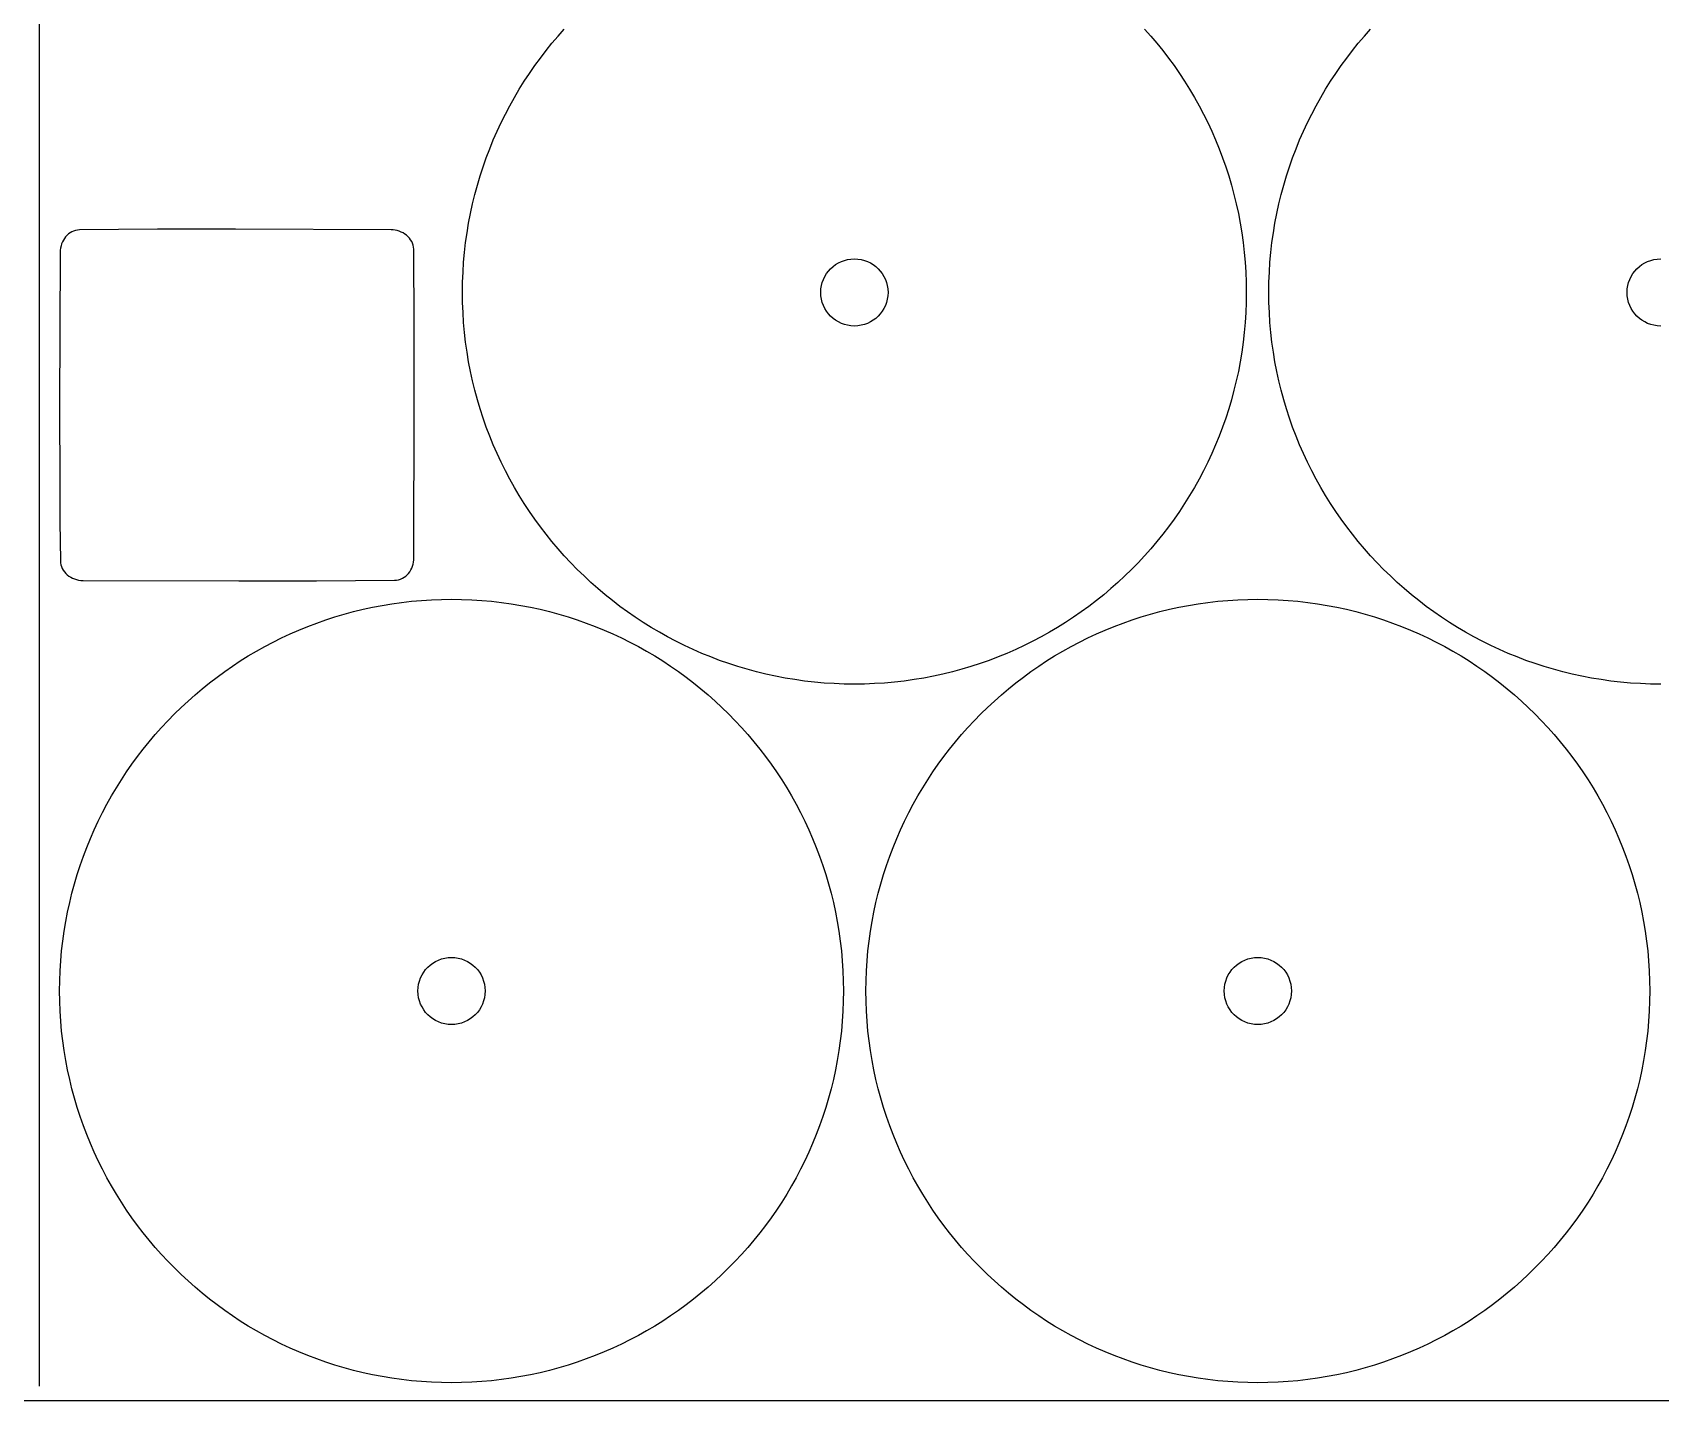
# Model space of a CAD drawing. Extents: x 443 to 1024, y 36 to 674.
# Drawn here: x 732.9 to 878.2, y 35.6 to 157.8 of the extents above; entities that cross this region are included whole.
import ezdxf

# ---------------------------------------------------------------- set-up
doc = ezdxf.new("R2010")
doc.units = 0
doc.layers.get('0').update_dxf_attribs({"linetype": 'CONTINUOUS'})

msp = doc.modelspace()

# ---------------------------------------------------------------- linework, layer by layer
at = {"color": 0}
for p, q in [((733.451437, 673.716315), (733.451437, 36.86042)), ((443.768031, 35.592408), (1023.768031, 35.592408))]:
    msp.add_line(p, q, dxfattribs=at)
at = {"color": 4}
for p, q in [((779.246776, 156.854291), (779.789311, 157.495933)), ((779.789311, 157.495933), (780.346829, 158.124241)), ((832.162472, 158.124241), (832.719989, 157.495933)), ((832.719989, 157.495933), (833.262524, 156.854291)), ((851.2578, 156.854291), (851.800335, 157.495933)), ((851.800335, 157.495933), (852.357853, 158.124241)), ((778.207754, 155.532107), (778.719499, 156.199591)), ((778.719499, 156.199591), (779.246776, 156.854291)), ((833.262524, 156.854291), (833.789802, 156.199591)), ((833.789802, 156.199591), (834.301547, 155.532107)), ((850.218777, 155.532107), (850.730523, 156.199591)), ((850.730523, 156.199591), (851.2578, 156.854291)), ((776.768461, 153.4557), (777.23196, 154.159887)), ((777.23196, 154.159887), (777.711816, 154.852114)), ((777.711816, 154.852114), (778.207754, 155.532107)), ((834.301547, 155.532107), (834.797485, 154.852114)), ((834.797485, 154.852114), (835.277341, 154.159887)), ((835.277341, 154.159887), (835.74084, 153.4557)), ((848.779484, 153.4557), (849.242983, 154.159887)), ((849.242983, 154.159887), (849.722839, 154.852114)), ((849.722839, 154.852114), (850.218777, 155.532107)), ((775.891633, 152.012549), (776.321594, 152.73983)), ((776.321594, 152.73983), (776.768461, 153.4557)), ((835.74084, 153.4557), (836.187707, 152.73983)), ((836.187707, 152.73983), (836.617668, 152.012549)), ((847.902657, 152.012549), (848.332617, 152.73983)), ((848.332617, 152.73983), (848.779484, 153.4557)), ((775.083531, 150.524859), (775.478854, 151.274134)), ((775.478854, 151.274134), (775.891633, 152.012549)), ((836.617668, 152.012549), (837.030447, 151.274134)), ((837.030447, 151.274134), (837.42577, 150.524859)), ((847.094555, 150.524859), (847.489877, 151.274134)), ((847.489877, 151.274134), (847.902657, 152.012549)), ((774.346354, 148.994829), (774.705939, 149.764999)), ((774.705939, 149.764999), (775.083531, 150.524859)), ((837.42577, 150.524859), (837.803361, 149.764999)), ((837.803361, 149.764999), (838.162947, 148.994829)), ((846.357377, 148.994829), (846.716963, 149.764999)), ((846.716963, 149.764999), (847.094555, 150.524859)), ((774.005049, 148.214624), (774.346354, 148.994829)), ((838.162947, 148.994829), (838.504252, 148.214624)), ((846.016072, 148.214624), (846.357377, 148.994829)), ((773.378381, 146.625207), (773.6823, 147.424658)), ((773.6823, 147.424658), (774.005049, 148.214624)), ((838.504252, 148.214624), (838.827001, 147.424658)), ((838.827001, 147.424658), (839.130919, 146.625207)), ((845.389405, 146.625207), (845.693323, 147.424658)), ((845.693323, 147.424658), (846.016072, 148.214624)), ((772.828135, 144.998947), (773.093568, 145.816545)), ((773.093568, 145.816545), (773.378381, 146.625207)), ((839.130919, 146.625207), (839.415733, 145.816545)), ((839.415733, 145.816545), (839.681165, 144.998947)), ((844.839159, 144.998947), (845.104592, 145.816545)), ((845.104592, 145.816545), (845.389405, 146.625207)), ((772.35651, 143.338043), (772.582358, 144.172688)), ((772.582358, 144.172688), (772.828135, 144.998947)), ((839.681165, 144.998947), (839.926943, 144.172688)), ((839.926943, 144.172688), (840.152791, 143.338043)), ((844.367534, 143.338043), (844.593381, 144.172688)), ((844.593381, 144.172688), (844.839159, 144.998947)), ((771.965704, 141.644693), (772.150867, 142.495286)), ((772.150867, 142.495286), (772.35651, 143.338043)), ((840.152791, 143.338043), (840.358433, 142.495286)), ((840.358433, 142.495286), (840.543597, 141.644693)), ((843.976728, 141.644693), (844.161891, 142.495286)), ((844.161891, 142.495286), (844.367534, 143.338043)), ((771.801295, 140.786539), (771.965704, 141.644693)), ((840.543597, 141.644693), (840.708005, 140.786539)), ((843.812319, 140.786539), (843.976728, 141.644693)), ((735.93324, 139.693295), (735.812248, 139.561168)), ((736.065536, 139.811986), (735.93324, 139.693295)), ((736.20853, 139.916058), (736.065536, 139.811986)), ((736.361619, 140.004331), (736.20853, 139.916058)), ((736.524198, 140.075621), (736.361619, 140.004331)), ((736.695663, 140.128745), (736.524198, 140.075621)), ((736.875411, 140.162522), (736.695663, 140.128745)), ((737.062836, 140.175768), (736.875411, 140.162522)), ((740.540819, 140.213516), (737.062836, 140.175768)), ((744.018945, 140.234709), (740.540819, 140.213516)), ((750.975486, 140.240343), (744.018945, 140.234709)), ((764.888736, 140.194968), (750.975486, 140.240343)), ((765.068291, 140.185848), (764.888736, 140.194968)), ((765.248569, 140.159797), (765.068291, 140.185848)), ((765.427879, 140.117598), (765.248569, 140.159797)), ((765.604533, 140.060034), (765.427879, 140.117598)), ((765.77684, 139.987889), (765.604533, 140.060034)), ((765.94311, 139.901945), (765.77684, 139.987889)), ((766.101656, 139.802985), (765.94311, 139.901945)), ((766.250786, 139.691793), (766.101656, 139.802985)), ((766.388811, 139.569152), (766.250786, 139.691793)), ((766.514042, 139.435845), (766.388811, 139.569152)), ((771.535841, 139.048644), (771.657916, 139.921097)), ((771.657916, 139.921097), (771.801295, 140.786539)), ((840.708005, 140.786539), (840.851384, 139.921097)), ((840.851384, 139.921097), (840.973459, 139.048644)), ((843.546865, 139.048644), (843.66894, 139.921097)), ((843.66894, 139.921097), (843.812319, 140.786539)), ((735.323736, 138.162368), (735.277023, 124.397618)), ((735.33255, 138.359412), (735.323736, 138.162368)), ((735.3575, 138.552479), (735.33255, 138.359412)), ((735.397984, 138.740388), (735.3575, 138.552479)), ((735.453397, 138.921956), (735.397984, 138.740388)), ((735.523134, 139.096), (735.453397, 138.921956)), ((735.606591, 139.261339), (735.523134, 139.096)), ((735.703164, 139.416789), (735.606591, 139.261339)), ((735.812248, 139.561168), (735.703164, 139.416789)), ((766.62479, 139.292655), (766.514042, 139.435845)), ((766.719364, 139.140365), (766.62479, 139.292655)), ((766.796075, 138.979758), (766.719364, 139.140365)), ((766.853234, 138.811618), (766.796075, 138.979758)), ((766.889151, 138.636727), (766.853234, 138.811618)), ((766.902136, 138.455868), (766.889151, 138.636727)), ((766.929986, 131.564489), (766.902136, 138.455868)), ((771.356704, 137.283801), (771.435345, 138.169454)), ((771.435345, 138.169454), (771.535841, 139.048644)), ((840.973459, 139.048644), (841.073955, 138.169454)), ((841.073955, 138.169454), (841.152597, 137.283801)), ((843.367727, 137.283801), (843.446369, 138.169454)), ((843.446369, 138.169454), (843.546865, 139.048644)), ((771.300191, 136.391962), (771.356704, 137.283801)), ((841.152597, 137.283801), (841.20911, 136.391962)), ((843.311214, 136.391962), (843.367727, 137.283801)), ((771.25465, 134.590819), (771.266081, 135.494209)), ((771.266081, 135.494209), (771.300191, 136.391962)), ((841.20911, 136.391962), (841.243219, 135.494209)), ((841.243219, 135.494209), (841.25465, 134.590819)), ((843.265674, 134.590819), (843.277105, 135.494209)), ((843.277105, 135.494209), (843.311214, 136.391962)), ((771.266081, 133.687429), (771.25465, 134.590819)), ((841.25465, 134.590819), (841.243219, 133.687429)), ((843.277105, 133.687429), (843.265674, 134.590819)), ((771.300191, 132.789677), (771.266081, 133.687429)), ((771.356704, 131.897837), (771.300191, 132.789677)), ((841.20911, 132.789677), (841.152597, 131.897837)), ((841.243219, 133.687429), (841.20911, 132.789677)), ((843.311214, 132.789677), (843.277105, 133.687429)), ((843.367727, 131.897837), (843.311214, 132.789677)), ((766.940211, 124.673006), (766.929986, 131.564489)), ((771.435345, 131.012185), (771.356704, 131.897837)), ((771.535841, 130.132994), (771.435345, 131.012185)), ((841.073955, 131.012185), (840.973459, 130.132994)), ((841.152597, 131.897837), (841.073955, 131.012185)), ((843.446369, 131.012185), (843.367727, 131.897837)), ((843.546865, 130.132994), (843.446369, 131.012185)), ((771.657916, 129.260541), (771.535841, 130.132994)), ((840.973459, 130.132994), (840.851384, 129.260541)), ((843.66894, 129.260541), (843.546865, 130.132994)), ((771.801295, 128.3951), (771.657916, 129.260541)), ((771.965704, 127.536945), (771.801295, 128.3951)), ((840.708005, 128.3951), (840.543597, 127.536945)), ((840.851384, 129.260541), (840.708005, 128.3951)), ((843.812319, 128.3951), (843.66894, 129.260541)), ((843.976728, 127.536945), (843.812319, 128.3951)), ((772.150867, 126.686352), (771.965704, 127.536945)), ((772.35651, 125.843596), (772.150867, 126.686352)), ((840.358433, 126.686352), (840.152791, 125.843596)), ((840.543597, 127.536945), (840.358433, 126.686352)), ((844.161891, 126.686352), (843.976728, 127.536945)), ((844.367534, 125.843596), (844.161891, 126.686352)), ((772.582358, 125.008951), (772.35651, 125.843596)), ((840.152791, 125.843596), (839.926943, 125.008951)), ((844.593381, 125.008951), (844.367534, 125.843596)), ((735.277023, 124.397618), (735.283756, 117.515328)), ((766.921436, 110.890068), (766.940211, 124.673006)), ((772.828135, 124.182692), (772.582358, 125.008951)), ((773.093568, 123.365094), (772.828135, 124.182692)), ((839.681165, 124.182692), (839.415733, 123.365094)), ((839.926943, 125.008951), (839.681165, 124.182692)), ((844.839159, 124.182692), (844.593381, 125.008951)), ((845.104592, 123.365094), (844.839159, 124.182692)), ((773.378381, 122.556432), (773.093568, 123.365094)), ((773.6823, 121.75698), (773.378381, 122.556432)), ((839.130919, 122.556432), (838.827001, 121.75698)), ((839.415733, 123.365094), (839.130919, 122.556432)), ((845.389405, 122.556432), (845.104592, 123.365094)), ((845.693323, 121.75698), (845.389405, 122.556432)), ((774.005049, 120.967015), (773.6823, 121.75698)), ((774.346354, 120.186809), (774.005049, 120.967015)), ((838.504252, 120.967015), (838.162947, 120.186809)), ((838.827001, 121.75698), (838.504252, 120.967015)), ((846.016072, 120.967015), (845.693323, 121.75698)), ((846.357377, 120.186809), (846.016072, 120.967015)), ((774.705939, 119.416639), (774.346354, 120.186809)), ((775.083531, 118.656779), (774.705939, 119.416639)), ((837.803361, 119.416639), (837.42577, 118.656779)), ((838.162947, 120.186809), (837.803361, 119.416639)), ((846.716963, 119.416639), (846.357377, 120.186809)), ((847.094555, 118.656779), (846.716963, 119.416639)), ((775.478854, 117.907505), (775.083531, 118.656779)), ((775.891633, 117.169089), (775.478854, 117.907505)), ((837.030447, 117.907505), (836.617668, 117.169089)), ((837.42577, 118.656779), (837.030447, 117.907505)), ((847.489877, 117.907505), (847.094555, 118.656779)), ((847.902657, 117.169089), (847.489877, 117.907505)), ((735.283756, 117.515328), (735.305305, 114.074327)), ((776.321594, 116.441809), (775.891633, 117.169089)), ((776.768461, 115.725938), (776.321594, 116.441809)), ((836.187707, 116.441809), (835.74084, 115.725938)), ((836.617668, 117.169089), (836.187707, 116.441809)), ((848.332617, 116.441809), (847.902657, 117.169089)), ((848.779484, 115.725938), (848.332617, 116.441809)), ((777.23196, 115.021752), (776.768461, 115.725938)), ((777.711816, 114.329525), (777.23196, 115.021752)), ((835.277341, 115.021752), (834.797485, 114.329525)), ((835.74084, 115.725938), (835.277341, 115.021752)), ((849.242983, 115.021752), (848.779484, 115.725938)), ((849.722839, 114.329525), (849.242983, 115.021752)), ((735.305305, 114.074327), (735.343036, 110.633468)), ((778.207754, 113.649532), (777.711816, 114.329525)), ((778.719499, 112.982048), (778.207754, 113.649532)), ((834.301547, 113.649532), (833.789802, 112.982048)), ((834.797485, 114.329525), (834.301547, 113.649532)), ((850.218777, 113.649532), (849.722839, 114.329525)), ((850.730523, 112.982048), (850.218777, 113.649532)), ((779.246776, 112.327348), (778.719499, 112.982048)), ((779.789311, 111.685706), (779.246776, 112.327348)), ((833.262524, 112.327348), (832.719989, 111.685706)), ((833.789802, 112.982048), (833.262524, 112.327348)), ((851.2578, 112.327348), (850.730523, 112.982048)), ((851.800335, 111.685706), (851.2578, 112.327348)), ((735.343036, 110.633468), (735.356381, 110.444927)), ((766.84717, 110.312049), (766.887663, 110.499957)), ((766.887663, 110.499957), (766.91262, 110.693025)), ((766.91262, 110.693025), (766.921436, 110.890068)), ((780.346829, 111.057398), (779.789311, 111.685706)), ((780.919054, 110.442698), (780.346829, 111.057398)), ((832.162472, 111.057398), (831.590246, 110.442698)), ((832.719989, 111.685706), (832.162472, 111.057398)), ((852.357853, 111.057398), (851.800335, 111.685706)), ((852.930078, 110.442698), (852.357853, 111.057398)), ((735.356381, 110.444927), (735.3904, 110.2635)), ((735.3904, 110.2635), (735.443888, 110.08988)), ((735.443888, 110.08988), (735.51564, 109.924756)), ((735.51564, 109.924756), (735.604453, 109.768819)), ((735.604453, 109.768819), (735.70912, 109.622761)), ((735.70912, 109.622761), (735.828436, 109.487272)), ((735.828436, 109.487272), (735.961198, 109.363043)), ((735.961198, 109.363043), (736.1062, 109.250765)), ((736.1062, 109.250765), (736.262238, 109.151129)), ((736.262238, 109.151129), (736.428106, 109.064824)), ((736.428106, 109.064824), (736.6026, 108.992543)), ((765.720899, 108.976816), (765.883469, 109.048106)), ((765.883469, 109.048106), (766.036553, 109.136378)), ((766.036553, 109.136378), (766.179548, 109.240451)), ((766.179548, 109.240451), (766.311848, 109.359142)), ((766.311848, 109.359142), (766.432848, 109.491268)), ((766.432848, 109.491268), (766.541943, 109.635648)), ((766.541943, 109.635648), (766.638528, 109.791098)), ((766.638528, 109.791098), (766.721998, 109.956437)), ((766.721998, 109.956437), (766.791747, 110.130481)), ((766.791747, 110.130481), (766.84717, 110.312049)), ((781.505713, 109.841882), (780.919054, 110.442698)), ((782.106529, 109.255223), (781.505713, 109.841882)), ((782.721229, 108.682998), (782.106529, 109.255223)), ((830.402771, 109.255223), (829.788072, 108.682998)), ((831.003588, 109.841882), (830.402771, 109.255223)), ((831.590246, 110.442698), (831.003588, 109.841882)), ((853.516736, 109.841882), (852.930078, 110.442698)), ((854.117553, 109.255223), (853.516736, 109.841882)), ((854.732253, 108.682998), (854.117553, 109.255223)), ((736.6026, 108.992543), (736.784515, 108.934976)), ((736.784515, 108.934976), (736.972645, 108.892814)), ((736.972645, 108.892814), (737.165787, 108.866748)), ((737.165787, 108.866748), (737.362736, 108.857468)), ((737.362736, 108.857468), (751.272836, 108.808193)), ((751.272836, 108.808193), (758.227801, 108.816265)), ((758.227801, 108.816265), (761.70514, 108.838495)), ((761.70514, 108.838495), (765.182336, 108.876668)), ((765.182336, 108.876668), (765.369728, 108.889915)), ((765.369728, 108.889915), (765.549451, 108.923692)), ((765.549451, 108.923692), (765.720899, 108.976816)), ((783.349537, 108.12548), (782.721229, 108.682998)), ((783.991178, 107.582945), (783.349537, 108.12548)), ((829.159764, 108.12548), (828.518122, 107.582945)), ((829.788072, 108.682998), (829.159764, 108.12548)), ((855.360561, 108.12548), (854.732253, 108.682998)), ((856.002202, 107.582945), (855.360561, 108.12548)), ((761.527899, 106.074786), (762.370656, 106.280429)), ((762.370656, 106.280429), (763.221249, 106.465592)), ((763.221249, 106.465592), (764.079403, 106.630001)), ((764.079403, 106.630001), (764.944845, 106.77338)), ((764.944845, 106.77338), (765.817298, 106.895455)), ((765.817298, 106.895455), (766.696488, 106.995951)), ((766.696488, 106.995951), (767.582141, 107.074593)), ((767.582141, 107.074593), (768.47398, 107.131106)), ((768.47398, 107.131106), (769.371733, 107.165215)), ((769.371733, 107.165215), (770.275123, 107.176646)), ((770.275123, 107.176646), (771.178513, 107.165215)), ((771.178513, 107.165215), (772.076265, 107.131106)), ((772.076265, 107.131106), (772.968105, 107.074593)), ((772.968105, 107.074593), (773.853757, 106.995951)), ((773.853757, 106.995951), (774.732948, 106.895455)), ((774.732948, 106.895455), (775.605401, 106.77338)), ((775.605401, 106.77338), (776.470842, 106.630001)), ((776.470842, 106.630001), (777.328997, 106.465592)), ((777.328997, 106.465592), (778.17959, 106.280429)), ((778.17959, 106.280429), (779.022346, 106.074786)), ((784.645879, 107.055668), (783.991178, 107.582945)), ((785.313363, 106.543923), (784.645879, 107.055668)), ((785.993356, 106.047985), (785.313363, 106.543923)), ((827.195938, 106.543923), (826.515945, 106.047985)), ((827.863422, 107.055668), (827.195938, 106.543923)), ((828.518122, 107.582945), (827.863422, 107.055668)), ((833.538923, 106.074786), (834.381679, 106.280429)), ((834.381679, 106.280429), (835.232272, 106.465592)), ((835.232272, 106.465592), (836.090427, 106.630001)), ((836.090427, 106.630001), (836.955868, 106.77338)), ((836.955868, 106.77338), (837.828321, 106.895455)), ((837.828321, 106.895455), (838.707512, 106.995951)), ((838.707512, 106.995951), (839.593164, 107.074593)), ((839.593164, 107.074593), (840.485004, 107.131106)), ((840.485004, 107.131106), (841.382756, 107.165215)), ((841.382756, 107.165215), (842.286146, 107.176646)), ((842.286146, 107.176646), (843.189536, 107.165215)), ((843.189536, 107.165215), (844.087289, 107.131106)), ((844.087289, 107.131106), (844.979129, 107.074593)), ((844.979129, 107.074593), (845.864781, 106.995951)), ((845.864781, 106.995951), (846.743971, 106.895455)), ((846.743971, 106.895455), (847.616425, 106.77338)), ((847.616425, 106.77338), (848.481866, 106.630001)), ((848.481866, 106.630001), (849.34002, 106.465592)), ((849.34002, 106.465592), (850.190613, 106.280429)), ((850.190613, 106.280429), (851.03337, 106.074786)), ((856.656902, 107.055668), (856.002202, 107.582945)), ((857.324386, 106.543923), (856.656902, 107.055668)), ((858.004379, 106.047985), (857.324386, 106.543923)), ((756.651318, 104.426248), (757.441284, 104.748997)), ((757.441284, 104.748997), (758.240735, 105.052915)), ((758.240735, 105.052915), (759.049397, 105.337728)), ((759.049397, 105.337728), (759.866995, 105.603161)), ((759.866995, 105.603161), (760.693254, 105.848939)), ((760.693254, 105.848939), (761.527899, 106.074786)), ((779.022346, 106.074786), (779.856991, 105.848939)), ((779.856991, 105.848939), (780.68325, 105.603161)), ((780.68325, 105.603161), (781.500848, 105.337728)), ((781.500848, 105.337728), (782.30951, 105.052915)), ((782.30951, 105.052915), (783.108962, 104.748997)), ((783.108962, 104.748997), (783.898927, 104.426248)), ((786.685583, 105.568129), (785.993356, 106.047985)), ((787.389769, 105.10463), (786.685583, 105.568129)), ((788.10564, 104.657763), (787.389769, 105.10463)), ((825.119531, 105.10463), (824.40366, 104.657763)), ((825.823718, 105.568129), (825.119531, 105.10463)), ((826.515945, 106.047985), (825.823718, 105.568129)), ((828.662342, 104.426248), (829.452307, 104.748997)), ((829.452307, 104.748997), (830.251759, 105.052915)), ((830.251759, 105.052915), (831.060421, 105.337728)), ((831.060421, 105.337728), (831.878019, 105.603161)), ((831.878019, 105.603161), (832.704278, 105.848939)), ((832.704278, 105.848939), (833.538923, 106.074786)), ((851.03337, 106.074786), (851.868015, 105.848939)), ((851.868015, 105.848939), (852.694274, 105.603161)), ((852.694274, 105.603161), (853.511872, 105.337728)), ((853.511872, 105.337728), (854.320534, 105.052915)), ((854.320534, 105.052915), (855.119985, 104.748997)), ((855.119985, 104.748997), (855.909951, 104.426248)), ((858.696607, 105.568129), (858.004379, 106.047985)), ((859.400793, 105.10463), (858.696607, 105.568129)), ((860.116664, 104.657763), (859.400793, 105.10463)), ((753.591808, 102.952443), (754.341083, 103.347765)), ((754.341083, 103.347765), (755.100943, 103.725357)), ((755.100943, 103.725357), (755.871113, 104.084943)), ((755.871113, 104.084943), (756.651318, 104.426248)), ((783.898927, 104.426248), (784.679133, 104.084943)), ((784.679133, 104.084943), (785.449303, 103.725357)), ((785.449303, 103.725357), (786.209163, 103.347765)), ((786.209163, 103.347765), (786.958438, 102.952443)), ((788.83292, 104.227802), (788.10564, 104.657763)), ((789.571335, 103.815023), (788.83292, 104.227802)), ((790.32061, 103.4197), (789.571335, 103.815023)), ((791.08047, 103.042108), (790.32061, 103.4197)), ((822.18869, 103.4197), (821.42883, 103.042108)), ((822.937965, 103.815023), (822.18869, 103.4197)), ((823.67638, 104.227802), (822.937965, 103.815023)), ((824.40366, 104.657763), (823.67638, 104.227802)), ((825.602832, 102.952443), (826.352106, 103.347765)), ((826.352106, 103.347765), (827.111966, 103.725357)), ((827.111966, 103.725357), (827.882136, 104.084943)), ((827.882136, 104.084943), (828.662342, 104.426248)), ((855.909951, 104.426248), (856.690156, 104.084943)), ((856.690156, 104.084943), (857.460326, 103.725357)), ((857.460326, 103.725357), (858.220186, 103.347765)), ((858.220186, 103.347765), (858.969461, 102.952443)), ((860.843944, 104.227802), (860.116664, 104.657763)), ((861.582359, 103.815023), (860.843944, 104.227802)), ((862.331634, 103.4197), (861.582359, 103.815023)), ((863.091494, 103.042108), (862.331634, 103.4197)), ((751.410242, 101.662836), (752.126113, 102.109703)), ((752.126113, 102.109703), (752.853393, 102.539663)), ((752.853393, 102.539663), (753.591808, 102.952443)), ((786.958438, 102.952443), (787.696853, 102.539663)), ((787.696853, 102.539663), (788.424133, 102.109703)), ((788.424133, 102.109703), (789.140004, 101.662836)), ((791.85064, 102.682523), (791.08047, 103.042108)), ((792.630846, 102.341218), (791.85064, 102.682523)), ((793.420811, 102.018469), (792.630846, 102.341218)), ((794.220263, 101.71455), (793.420811, 102.018469)), ((819.088489, 102.018469), (818.289038, 101.71455)), ((819.878455, 102.341218), (819.088489, 102.018469)), ((820.65866, 102.682523), (819.878455, 102.341218)), ((821.42883, 103.042108), (820.65866, 102.682523)), ((823.421265, 101.662836), (824.137136, 102.109703)), ((824.137136, 102.109703), (824.864416, 102.539663)), ((824.864416, 102.539663), (825.602832, 102.952443)), ((858.969461, 102.952443), (859.707876, 102.539663)), ((859.707876, 102.539663), (860.435157, 102.109703)), ((860.435157, 102.109703), (861.151027, 101.662836)), ((863.861664, 102.682523), (863.091494, 103.042108)), ((864.641869, 102.341218), (863.861664, 102.682523)), ((865.431835, 102.018469), (864.641869, 102.341218)), ((866.231286, 101.71455), (865.431835, 102.018469)), ((749.333835, 100.223543), (750.013828, 100.719481)), ((750.013828, 100.719481), (750.706055, 101.199337)), ((750.706055, 101.199337), (751.410242, 101.662836)), ((789.140004, 101.662836), (789.84419, 101.199337)), ((789.84419, 101.199337), (790.536417, 100.719481)), ((790.536417, 100.719481), (791.21641, 100.223543)), ((795.028925, 101.429737), (794.220263, 101.71455)), ((795.846523, 101.164304), (795.028925, 101.429737)), ((796.672782, 100.918527), (795.846523, 101.164304)), ((797.507427, 100.692679), (796.672782, 100.918527)), ((798.350183, 100.487036), (797.507427, 100.692679)), ((799.200776, 100.301873), (798.350183, 100.487036)), ((814.159117, 100.487036), (813.308524, 100.301873)), ((815.001874, 100.692679), (814.159117, 100.487036)), ((815.836519, 100.918527), (815.001874, 100.692679)), ((816.662778, 101.164304), (815.836519, 100.918527)), ((817.480376, 101.429737), (816.662778, 101.164304)), ((818.289038, 101.71455), (817.480376, 101.429737)), ((821.344859, 100.223543), (822.024852, 100.719481)), ((822.024852, 100.719481), (822.717079, 101.199337)), ((822.717079, 101.199337), (823.421265, 101.662836)), ((861.151027, 101.662836), (861.855214, 101.199337)), ((861.855214, 101.199337), (862.547441, 100.719481)), ((862.547441, 100.719481), (863.227434, 100.223543)), ((867.039948, 101.429737), (866.231286, 101.71455)), ((867.857546, 101.164304), (867.039948, 101.429737)), ((868.683805, 100.918527), (867.857546, 101.164304)), ((869.51845, 100.692679), (868.683805, 100.918527)), ((870.361207, 100.487036), (869.51845, 100.692679)), ((871.2118, 100.301873), (870.361207, 100.487036)), ((747.370009, 98.641985), (748.011651, 99.18452)), ((748.011651, 99.18452), (748.666351, 99.711798)), ((748.666351, 99.711798), (749.333835, 100.223543)), ((791.21641, 100.223543), (791.883894, 99.711798)), ((791.883894, 99.711798), (792.538595, 99.18452)), ((792.538595, 99.18452), (793.180236, 98.641985)), ((800.058931, 100.137464), (799.200776, 100.301873)), ((800.924372, 99.994085), (800.058931, 100.137464)), ((801.796825, 99.87201), (800.924372, 99.994085)), ((802.676016, 99.771515), (801.796825, 99.87201)), ((803.561668, 99.692873), (802.676016, 99.771515)), ((804.453508, 99.63636), (803.561668, 99.692873)), ((805.35126, 99.60225), (804.453508, 99.63636)), ((806.25465, 99.590819), (805.35126, 99.60225)), ((807.15804, 99.60225), (806.25465, 99.590819)), ((808.055793, 99.63636), (807.15804, 99.60225)), ((808.947632, 99.692873), (808.055793, 99.63636)), ((809.833285, 99.771515), (808.947632, 99.692873)), ((810.712475, 99.87201), (809.833285, 99.771515)), ((811.584928, 99.994085), (810.712475, 99.87201)), ((812.45037, 100.137464), (811.584928, 99.994085)), ((813.308524, 100.301873), (812.45037, 100.137464)), ((819.381033, 98.641985), (820.022675, 99.18452)), ((820.022675, 99.18452), (820.677375, 99.711798)), ((820.677375, 99.711798), (821.344859, 100.223543)), ((863.227434, 100.223543), (863.894918, 99.711798)), ((863.894918, 99.711798), (864.549618, 99.18452)), ((864.549618, 99.18452), (865.19126, 98.641985)), ((872.069954, 100.137464), (871.2118, 100.301873)), ((872.935396, 99.994085), (872.069954, 100.137464)), ((873.807849, 99.87201), (872.935396, 99.994085)), ((874.687039, 99.771515), (873.807849, 99.87201)), ((875.572692, 99.692873), (874.687039, 99.771515)), ((876.464532, 99.63636), (875.572692, 99.692873)), ((877.362284, 99.60225), (876.464532, 99.63636)), ((878.265674, 99.590819), (877.362284, 99.60225)), ((745.526185, 96.925584), (746.127002, 97.512242)), ((746.127002, 97.512242), (746.741701, 98.084467)), ((746.741701, 98.084467), (747.370009, 98.641985)), ((793.180236, 98.641985), (793.808544, 98.084467)), ((793.808544, 98.084467), (794.423244, 97.512242)), ((794.423244, 97.512242), (795.02406, 96.925584)), ((817.537209, 96.925584), (818.138025, 97.512242)), ((818.138025, 97.512242), (818.752725, 98.084467)), ((818.752725, 98.084467), (819.381033, 98.641985)), ((865.19126, 98.641985), (865.819568, 98.084467)), ((865.819568, 98.084467), (866.434267, 97.512242)), ((866.434267, 97.512242), (867.035084, 96.925584)), ((744.367301, 95.710068), (744.939527, 96.324767)), ((744.939527, 96.324767), (745.526185, 96.925584)), ((795.02406, 96.925584), (795.610719, 96.324767)), ((795.610719, 96.324767), (796.182944, 95.710068)), ((816.378325, 95.710068), (816.95055, 96.324767)), ((816.95055, 96.324767), (817.537209, 96.925584)), ((867.035084, 96.925584), (867.621742, 96.324767)), ((867.621742, 96.324767), (868.193968, 95.710068)), ((743.267249, 94.440118), (743.809784, 95.081759)), ((743.809784, 95.081759), (744.367301, 95.710068)), ((796.182944, 95.710068), (796.740462, 95.081759)), ((796.740462, 95.081759), (797.282997, 94.440118)), ((815.278272, 94.440118), (815.820807, 95.081759)), ((815.820807, 95.081759), (816.378325, 95.710068)), ((868.193968, 95.710068), (868.751485, 95.081759)), ((868.751485, 95.081759), (869.29402, 94.440118)), ((741.732288, 92.437941), (742.228226, 93.117934)), ((742.228226, 93.117934), (742.739971, 93.785418)), ((742.739971, 93.785418), (743.267249, 94.440118)), ((797.282997, 94.440118), (797.810274, 93.785418)), ((797.810274, 93.785418), (798.322019, 93.117934)), ((798.322019, 93.117934), (798.817957, 92.437941)), ((813.743312, 92.437941), (814.23925, 93.117934)), ((814.23925, 93.117934), (814.750995, 93.785418)), ((814.750995, 93.785418), (815.278272, 94.440118)), ((869.29402, 94.440118), (869.821298, 93.785418)), ((869.821298, 93.785418), (870.333043, 93.117934)), ((870.333043, 93.117934), (870.828981, 92.437941)), ((740.788933, 91.041527), (741.252432, 91.745713)), ((741.252432, 91.745713), (741.732288, 92.437941)), ((798.817957, 92.437941), (799.297813, 91.745713)), ((799.297813, 91.745713), (799.761312, 91.041527)), ((812.799957, 91.041527), (813.263456, 91.745713)), ((813.263456, 91.745713), (813.743312, 92.437941)), ((870.828981, 92.437941), (871.308837, 91.745713)), ((871.308837, 91.745713), (871.772336, 91.041527)), ((739.912105, 89.598376), (740.342066, 90.325656)), ((740.342066, 90.325656), (740.788933, 91.041527)), ((799.761312, 91.041527), (800.208179, 90.325656)), ((800.208179, 90.325656), (800.63814, 89.598376)), ((811.923129, 89.598376), (812.35309, 90.325656)), ((812.35309, 90.325656), (812.799957, 91.041527)), ((871.772336, 91.041527), (872.219203, 90.325656)), ((872.219203, 90.325656), (872.649164, 89.598376)), ((739.104003, 88.110686), (739.499326, 88.859961)), ((739.499326, 88.859961), (739.912105, 89.598376)), ((800.63814, 89.598376), (801.050919, 88.859961)), ((801.050919, 88.859961), (801.446242, 88.110686)), ((811.115027, 88.110686), (811.51035, 88.859961)), ((811.51035, 88.859961), (811.923129, 89.598376)), ((872.649164, 89.598376), (873.061943, 88.859961)), ((873.061943, 88.859961), (873.457266, 88.110686)), ((738.366826, 86.580656), (738.726412, 87.350826)), ((738.726412, 87.350826), (739.104003, 88.110686)), ((801.446242, 88.110686), (801.823834, 87.350826)), ((801.823834, 87.350826), (802.183419, 86.580656)), ((810.37785, 86.580656), (810.737435, 87.350826)), ((810.737435, 87.350826), (811.115027, 88.110686)), ((873.457266, 88.110686), (873.834857, 87.350826)), ((873.834857, 87.350826), (874.194443, 86.580656)), ((737.702772, 85.010485), (738.025521, 85.800451)), ((738.025521, 85.800451), (738.366826, 86.580656)), ((802.183419, 86.580656), (802.524724, 85.800451)), ((802.524724, 85.800451), (802.847473, 85.010485)), ((809.713796, 85.010485), (810.036545, 85.800451)), ((810.036545, 85.800451), (810.37785, 86.580656)), ((874.194443, 86.580656), (874.535748, 85.800451)), ((874.535748, 85.800451), (874.858497, 85.010485)), ((737.398854, 84.211034), (737.702772, 85.010485)), ((802.847473, 85.010485), (803.151392, 84.211034)), ((809.409877, 84.211034), (809.713796, 85.010485)), ((874.858497, 85.010485), (875.162415, 84.211034)), ((736.848608, 82.584774), (737.114041, 83.402372)), ((737.114041, 83.402372), (737.398854, 84.211034)), ((803.151392, 84.211034), (803.436205, 83.402372)), ((803.436205, 83.402372), (803.701638, 82.584774)), ((808.859631, 82.584774), (809.125064, 83.402372)), ((809.125064, 83.402372), (809.409877, 84.211034)), ((875.162415, 84.211034), (875.447229, 83.402372)), ((875.447229, 83.402372), (875.712661, 82.584774)), ((736.376982, 80.92387), (736.60283, 81.758515)), ((736.60283, 81.758515), (736.848608, 82.584774)), ((803.701638, 82.584774), (803.947415, 81.758515)), ((803.947415, 81.758515), (804.173263, 80.92387)), ((808.388006, 80.92387), (808.613854, 81.758515)), ((808.613854, 81.758515), (808.859631, 82.584774)), ((875.712661, 82.584774), (875.958439, 81.758515)), ((875.958439, 81.758515), (876.184287, 80.92387)), ((735.986176, 79.23052), (736.17134, 80.081113)), ((736.17134, 80.081113), (736.376982, 80.92387)), ((804.173263, 80.92387), (804.378906, 80.081113)), ((804.378906, 80.081113), (804.564069, 79.23052)), ((807.9972, 79.23052), (808.182363, 80.081113)), ((808.182363, 80.081113), (808.388006, 80.92387)), ((876.184287, 80.92387), (876.38993, 80.081113)), ((876.38993, 80.081113), (876.575093, 79.23052)), ((735.821768, 78.372366), (735.986176, 79.23052)), ((804.564069, 79.23052), (804.728478, 78.372366)), ((807.832791, 78.372366), (807.9972, 79.23052)), ((876.575093, 79.23052), (876.739501, 78.372366)), ((735.556314, 76.634471), (735.678389, 77.506924)), ((735.678389, 77.506924), (735.821768, 78.372366)), ((804.728478, 78.372366), (804.871857, 77.506924)), ((804.871857, 77.506924), (804.993932, 76.634471)), ((807.567337, 76.634471), (807.689412, 77.506924)), ((807.689412, 77.506924), (807.832791, 78.372366)), ((876.739501, 78.372366), (876.88288, 77.506924)), ((876.88288, 77.506924), (877.004955, 76.634471)), ((735.377176, 74.869628), (735.455818, 75.755281)), ((735.455818, 75.755281), (735.556314, 76.634471)), ((804.993932, 76.634471), (805.094428, 75.755281)), ((805.094428, 75.755281), (805.173069, 74.869628)), ((807.3882, 74.869628), (807.466842, 75.755281)), ((807.466842, 75.755281), (807.567337, 76.634471)), ((877.004955, 76.634471), (877.105451, 75.755281)), ((877.105451, 75.755281), (877.184093, 74.869628)), ((735.320663, 73.977788), (735.377176, 74.869628)), ((805.173069, 74.869628), (805.229582, 73.977788)), ((807.331687, 73.977788), (807.3882, 74.869628)), ((877.184093, 74.869628), (877.240606, 73.977788)), ((735.275123, 72.176646), (735.286554, 73.080036)), ((735.286554, 73.080036), (735.320663, 73.977788)), ((805.229582, 73.977788), (805.263692, 73.080036)), ((805.263692, 73.080036), (805.275123, 72.176646)), ((807.286146, 72.176646), (807.297577, 73.080036)), ((807.297577, 73.080036), (807.331687, 73.977788)), ((877.240606, 73.977788), (877.274715, 73.080036)), ((877.274715, 73.080036), (877.286146, 72.176646)), ((735.286554, 71.273256), (735.275123, 72.176646)), ((735.320663, 70.375504), (735.286554, 71.273256)), ((805.263692, 71.273256), (805.229582, 70.375504)), ((805.275123, 72.176646), (805.263692, 71.273256)), ((807.297577, 71.273256), (807.286146, 72.176646)), ((807.331687, 70.375504), (807.297577, 71.273256)), ((877.274715, 71.273256), (877.240606, 70.375504)), ((877.286146, 72.176646), (877.274715, 71.273256)), ((735.377176, 69.483664), (735.320663, 70.375504)), ((805.229582, 70.375504), (805.173069, 69.483664)), ((807.3882, 69.483664), (807.331687, 70.375504)), ((877.240606, 70.375504), (877.184093, 69.483664)), ((735.455818, 68.598011), (735.377176, 69.483664)), ((735.556314, 67.718821), (735.455818, 68.598011)), ((805.094428, 68.598011), (804.993932, 67.718821)), ((805.173069, 69.483664), (805.094428, 68.598011)), ((807.466842, 68.598011), (807.3882, 69.483664)), ((807.567337, 67.718821), (807.466842, 68.598011)), ((877.105451, 68.598011), (877.004955, 67.718821)), ((877.184093, 69.483664), (877.105451, 68.598011)), ((735.678389, 66.846368), (735.556314, 67.718821)), ((804.993932, 67.718821), (804.871857, 66.846368)), ((807.689412, 66.846368), (807.567337, 67.718821)), ((877.004955, 67.718821), (876.88288, 66.846368)), ((735.821768, 65.980927), (735.678389, 66.846368)), ((735.986176, 65.122772), (735.821768, 65.980927)), ((804.728478, 65.980927), (804.564069, 65.122772)), ((804.871857, 66.846368), (804.728478, 65.980927)), ((807.832791, 65.980927), (807.689412, 66.846368)), ((807.9972, 65.122772), (807.832791, 65.980927)), ((876.739501, 65.980927), (876.575093, 65.122772)), ((876.88288, 66.846368), (876.739501, 65.980927)), ((736.17134, 64.272179), (735.986176, 65.122772)), ((736.376982, 63.429423), (736.17134, 64.272179)), ((804.378906, 64.272179), (804.173263, 63.429423)), ((804.564069, 65.122772), (804.378906, 64.272179)), ((808.182363, 64.272179), (807.9972, 65.122772)), ((808.388006, 63.429423), (808.182363, 64.272179)), ((876.38993, 64.272179), (876.184287, 63.429423)), ((876.575093, 65.122772), (876.38993, 64.272179)), ((736.60283, 62.594778), (736.376982, 63.429423)), ((736.848608, 61.768519), (736.60283, 62.594778)), ((803.947415, 62.594778), (803.701638, 61.768519)), ((804.173263, 63.429423), (803.947415, 62.594778)), ((808.613854, 62.594778), (808.388006, 63.429423)), ((808.859631, 61.768519), (808.613854, 62.594778)), ((875.958439, 62.594778), (875.712661, 61.768519)), ((876.184287, 63.429423), (875.958439, 62.594778)), ((737.114041, 60.950921), (736.848608, 61.768519)), ((803.701638, 61.768519), (803.436205, 60.950921)), ((809.125064, 60.950921), (808.859631, 61.768519)), ((875.712661, 61.768519), (875.447229, 60.950921)), ((737.398854, 60.142259), (737.114041, 60.950921)), ((737.702772, 59.342807), (737.398854, 60.142259)), ((803.151392, 60.142259), (802.847473, 59.342807)), ((803.436205, 60.950921), (803.151392, 60.142259)), ((809.409877, 60.142259), (809.125064, 60.950921)), ((809.713796, 59.342807), (809.409877, 60.142259)), ((875.162415, 60.142259), (874.858497, 59.342807)), ((875.447229, 60.950921), (875.162415, 60.142259)), ((738.025521, 58.552841), (737.702772, 59.342807)), ((738.366826, 57.772636), (738.025521, 58.552841)), ((802.524724, 58.552841), (802.183419, 57.772636)), ((802.847473, 59.342807), (802.524724, 58.552841)), ((810.036545, 58.552841), (809.713796, 59.342807)), ((810.37785, 57.772636), (810.036545, 58.552841)), ((874.535748, 58.552841), (874.194443, 57.772636)), ((874.858497, 59.342807), (874.535748, 58.552841)), ((738.726412, 57.002466), (738.366826, 57.772636)), ((739.104003, 56.242606), (738.726412, 57.002466)), ((801.823834, 57.002466), (801.446242, 56.242606)), ((802.183419, 57.772636), (801.823834, 57.002466)), ((810.737435, 57.002466), (810.37785, 57.772636)), ((811.115027, 56.242606), (810.737435, 57.002466)), ((873.834857, 57.002466), (873.457266, 56.242606)), ((874.194443, 57.772636), (873.834857, 57.002466)), ((739.499326, 55.493331), (739.104003, 56.242606)), ((739.912105, 54.754916), (739.499326, 55.493331)), ((801.050919, 55.493331), (800.63814, 54.754916)), ((801.446242, 56.242606), (801.050919, 55.493331)), ((811.51035, 55.493331), (811.115027, 56.242606)), ((811.923129, 54.754916), (811.51035, 55.493331)), ((873.061943, 55.493331), (872.649164, 54.754916)), ((873.457266, 56.242606), (873.061943, 55.493331)), ((740.342066, 54.027636), (739.912105, 54.754916)), ((740.788933, 53.311765), (740.342066, 54.027636)), ((800.208179, 54.027636), (799.761312, 53.311765)), ((800.63814, 54.754916), (800.208179, 54.027636)), ((812.35309, 54.027636), (811.923129, 54.754916)), ((812.799957, 53.311765), (812.35309, 54.027636)), ((872.219203, 54.027636), (871.772336, 53.311765)), ((872.649164, 54.754916), (872.219203, 54.027636)), ((741.252432, 52.607579), (740.788933, 53.311765)), ((741.732288, 51.915352), (741.252432, 52.607579)), ((799.297813, 52.607579), (798.817957, 51.915352)), ((799.761312, 53.311765), (799.297813, 52.607579)), ((813.263456, 52.607579), (812.799957, 53.311765)), ((813.743312, 51.915352), (813.263456, 52.607579)), ((871.308837, 52.607579), (870.828981, 51.915352)), ((871.772336, 53.311765), (871.308837, 52.607579)), ((742.228226, 51.235359), (741.732288, 51.915352)), ((742.739971, 50.567875), (742.228226, 51.235359)), ((798.322019, 51.235359), (797.810274, 50.567875)), ((798.817957, 51.915352), (798.322019, 51.235359)), ((814.23925, 51.235359), (813.743312, 51.915352)), ((814.750995, 50.567875), (814.23925, 51.235359)), ((870.333043, 51.235359), (869.821298, 50.567875)), ((870.828981, 51.915352), (870.333043, 51.235359)), ((743.267249, 49.913174), (742.739971, 50.567875)), ((743.809784, 49.271533), (743.267249, 49.913174)), ((797.282997, 49.913174), (796.740462, 49.271533)), ((797.810274, 50.567875), (797.282997, 49.913174)), ((815.278272, 49.913174), (814.750995, 50.567875)), ((815.820807, 49.271533), (815.278272, 49.913174)), ((869.29402, 49.913174), (868.751485, 49.271533)), ((869.821298, 50.567875), (869.29402, 49.913174)), ((744.367301, 48.643225), (743.809784, 49.271533)), ((744.939527, 48.028525), (744.367301, 48.643225)), ((745.526185, 47.427709), (744.939527, 48.028525)), ((795.610719, 48.028525), (795.02406, 47.427709)), ((796.182944, 48.643225), (795.610719, 48.028525)), ((796.740462, 49.271533), (796.182944, 48.643225)), ((816.378325, 48.643225), (815.820807, 49.271533)), ((816.95055, 48.028525), (816.378325, 48.643225)), ((817.537209, 47.427709), (816.95055, 48.028525)), ((867.621742, 48.028525), (867.035084, 47.427709)), ((868.193968, 48.643225), (867.621742, 48.028525)), ((868.751485, 49.271533), (868.193968, 48.643225)), ((746.127002, 46.84105), (745.526185, 47.427709)), ((746.741701, 46.268825), (746.127002, 46.84105)), ((794.423244, 46.84105), (793.808544, 46.268825)), ((795.02406, 47.427709), (794.423244, 46.84105)), ((818.138025, 46.84105), (817.537209, 47.427709)), ((818.752725, 46.268825), (818.138025, 46.84105)), ((866.434267, 46.84105), (865.819568, 46.268825)), ((867.035084, 47.427709), (866.434267, 46.84105)), ((747.370009, 45.711307), (746.741701, 46.268825)), ((748.011651, 45.168772), (747.370009, 45.711307)), ((748.666351, 44.641495), (748.011651, 45.168772)), ((792.538595, 45.168772), (791.883894, 44.641495)), ((793.180236, 45.711307), (792.538595, 45.168772)), ((793.808544, 46.268825), (793.180236, 45.711307)), ((819.381033, 45.711307), (818.752725, 46.268825)), ((820.022675, 45.168772), (819.381033, 45.711307)), ((820.677375, 44.641495), (820.022675, 45.168772)), ((864.549618, 45.168772), (863.894918, 44.641495)), ((865.19126, 45.711307), (864.549618, 45.168772)), ((865.819568, 46.268825), (865.19126, 45.711307)), ((749.333835, 44.12975), (748.666351, 44.641495)), ((750.013828, 43.633812), (749.333835, 44.12975)), ((750.706055, 43.153956), (750.013828, 43.633812)), ((790.536417, 43.633812), (789.84419, 43.153956)), ((791.21641, 44.12975), (790.536417, 43.633812)), ((791.883894, 44.641495), (791.21641, 44.12975)), ((821.344859, 44.12975), (820.677375, 44.641495)), ((822.024852, 43.633812), (821.344859, 44.12975)), ((822.717079, 43.153956), (822.024852, 43.633812)), ((862.547441, 43.633812), (861.855214, 43.153956)), ((863.227434, 44.12975), (862.547441, 43.633812)), ((863.894918, 44.641495), (863.227434, 44.12975)), ((751.410242, 42.690457), (750.706055, 43.153956)), ((752.126113, 42.243589), (751.410242, 42.690457)), ((752.853393, 41.813629), (752.126113, 42.243589)), ((788.424133, 42.243589), (787.696853, 41.813629)), ((789.140004, 42.690457), (788.424133, 42.243589)), ((789.84419, 43.153956), (789.140004, 42.690457)), ((823.421265, 42.690457), (822.717079, 43.153956)), ((824.137136, 42.243589), (823.421265, 42.690457)), ((824.864416, 41.813629), (824.137136, 42.243589)), ((860.435157, 42.243589), (859.707876, 41.813629)), ((861.151027, 42.690457), (860.435157, 42.243589)), ((861.855214, 43.153956), (861.151027, 42.690457)), ((753.591808, 41.40085), (752.853393, 41.813629)), ((754.341083, 41.005527), (753.591808, 41.40085)), ((755.100943, 40.627935), (754.341083, 41.005527)), ((786.209163, 41.005527), (785.449303, 40.627935)), ((786.958438, 41.40085), (786.209163, 41.005527)), ((787.696853, 41.813629), (786.958438, 41.40085)), ((825.602832, 41.40085), (824.864416, 41.813629)), ((826.352106, 41.005527), (825.602832, 41.40085)), ((827.111966, 40.627935), (826.352106, 41.005527)), ((858.220186, 41.005527), (857.460326, 40.627935)), ((858.969461, 41.40085), (858.220186, 41.005527)), ((859.707876, 41.813629), (858.969461, 41.40085)), ((755.871113, 40.268349), (755.100943, 40.627935)), ((756.651318, 39.927045), (755.871113, 40.268349)), ((757.441284, 39.604295), (756.651318, 39.927045)), ((758.240735, 39.300377), (757.441284, 39.604295)), ((759.049397, 39.015564), (758.240735, 39.300377)), ((782.30951, 39.300377), (781.500848, 39.015564)), ((783.108962, 39.604295), (782.30951, 39.300377)), ((783.898927, 39.927045), (783.108962, 39.604295)), ((784.679133, 40.268349), (783.898927, 39.927045)), ((785.449303, 40.627935), (784.679133, 40.268349)), ((827.882136, 40.268349), (827.111966, 40.627935)), ((828.662342, 39.927045), (827.882136, 40.268349)), ((829.452307, 39.604295), (828.662342, 39.927045)), ((830.251759, 39.300377), (829.452307, 39.604295)), ((831.060421, 39.015564), (830.251759, 39.300377)), ((854.320534, 39.300377), (853.511872, 39.015564)), ((855.119985, 39.604295), (854.320534, 39.300377)), ((855.909951, 39.927045), (855.119985, 39.604295)), ((856.690156, 40.268349), (855.909951, 39.927045)), ((857.460326, 40.627935), (856.690156, 40.268349)), ((759.866995, 38.750131), (759.049397, 39.015564)), ((760.693254, 38.504353), (759.866995, 38.750131)), ((761.527899, 38.278506), (760.693254, 38.504353)), ((762.370656, 38.072863), (761.527899, 38.278506)), ((763.221249, 37.8877), (762.370656, 38.072863)), ((764.079403, 37.723291), (763.221249, 37.8877)), ((777.328997, 37.8877), (776.470842, 37.723291)), ((778.17959, 38.072863), (777.328997, 37.8877)), ((779.022346, 38.278506), (778.17959, 38.072863)), ((779.856991, 38.504353), (779.022346, 38.278506)), ((780.68325, 38.750131), (779.856991, 38.504353)), ((781.500848, 39.015564), (780.68325, 38.750131)), ((831.878019, 38.750131), (831.060421, 39.015564)), ((832.704278, 38.504353), (831.878019, 38.750131)), ((833.538923, 38.278506), (832.704278, 38.504353)), ((834.381679, 38.072863), (833.538923, 38.278506)), ((835.232272, 37.8877), (834.381679, 38.072863)), ((836.090427, 37.723291), (835.232272, 37.8877)), ((849.34002, 37.8877), (848.481866, 37.723291)), ((850.190613, 38.072863), (849.34002, 37.8877)), ((851.03337, 38.278506), (850.190613, 38.072863)), ((851.868015, 38.504353), (851.03337, 38.278506)), ((852.694274, 38.750131), (851.868015, 38.504353)), ((853.511872, 39.015564), (852.694274, 38.750131)), ((764.944845, 37.579912), (764.079403, 37.723291)), ((765.817298, 37.457837), (764.944845, 37.579912)), ((766.696488, 37.357341), (765.817298, 37.457837)), ((767.582141, 37.278699), (766.696488, 37.357341)), ((768.47398, 37.222186), (767.582141, 37.278699)), ((769.371733, 37.188077), (768.47398, 37.222186)), ((770.275123, 37.176646), (769.371733, 37.188077)), ((771.178513, 37.188077), (770.275123, 37.176646)), ((772.076265, 37.222186), (771.178513, 37.188077)), ((772.968105, 37.278699), (772.076265, 37.222186)), ((773.853757, 37.357341), (772.968105, 37.278699)), ((774.732948, 37.457837), (773.853757, 37.357341)), ((775.605401, 37.579912), (774.732948, 37.457837)), ((776.470842, 37.723291), (775.605401, 37.579912)), ((836.955868, 37.579912), (836.090427, 37.723291)), ((837.828321, 37.457837), (836.955868, 37.579912)), ((838.707512, 37.357341), (837.828321, 37.457837)), ((839.593164, 37.278699), (838.707512, 37.357341)), ((840.485004, 37.222186), (839.593164, 37.278699)), ((841.382756, 37.188077), (840.485004, 37.222186)), ((842.286146, 37.176646), (841.382756, 37.188077)), ((843.189536, 37.188077), (842.286146, 37.176646)), ((844.087289, 37.222186), (843.189536, 37.188077)), ((844.979129, 37.278699), (844.087289, 37.222186)), ((845.864781, 37.357341), (844.979129, 37.278699)), ((846.743971, 37.457837), (845.864781, 37.357341)), ((847.616425, 37.579912), (846.743971, 37.457837)), ((848.481866, 37.723291), (847.616425, 37.579912))]:
    msp.add_line(p, q, dxfattribs=at)
at = {"color": 7}
for p, q in [((803.93969, 136.499117), (804.133313, 136.712157)), ((804.133313, 136.712157), (804.346353, 136.90578)), ((804.346353, 136.90578), (804.577302, 137.078479)), ((804.577302, 137.078479), (804.824652, 137.228745)), ((804.824652, 137.228745), (805.086896, 137.355071)), ((805.086896, 137.355071), (805.362525, 137.455949)), ((805.362525, 137.455949), (805.650033, 137.529872)), ((805.650033, 137.529872), (805.94791, 137.575331)), ((805.94791, 137.575331), (806.25465, 137.590819)), ((806.25465, 137.590819), (806.56139, 137.575331)), ((806.56139, 137.575331), (806.859268, 137.529872)), ((806.859268, 137.529872), (807.146776, 137.455949)), ((807.146776, 137.455949), (807.422405, 137.355071)), ((807.422405, 137.355071), (807.684649, 137.228745)), ((807.684649, 137.228745), (807.931999, 137.078479)), ((807.931999, 137.078479), (808.162948, 136.90578)), ((808.162948, 136.90578), (808.375988, 136.712157)), ((808.375988, 136.712157), (808.569611, 136.499117)), ((875.950713, 136.499117), (876.144336, 136.712157)), ((876.144336, 136.712157), (876.357376, 136.90578)), ((876.357376, 136.90578), (876.588325, 137.078479)), ((876.588325, 137.078479), (876.835675, 137.228745)), ((876.835675, 137.228745), (877.097919, 137.355071)), ((877.097919, 137.355071), (877.373549, 137.455949)), ((877.373549, 137.455949), (877.661056, 137.529872)), ((877.661056, 137.529872), (877.958934, 137.575331)), ((877.958934, 137.575331), (878.265674, 137.590819)), ((803.315598, 135.195437), (803.38952, 135.482945)), ((803.38952, 135.482945), (803.490399, 135.758574)), ((803.490399, 135.758574), (803.616725, 136.020818)), ((803.616725, 136.020818), (803.766991, 136.268168)), ((803.766991, 136.268168), (803.93969, 136.499117)), ((808.569611, 136.499117), (808.742309, 136.268168)), ((808.742309, 136.268168), (808.892576, 136.020818)), ((808.892576, 136.020818), (809.018902, 135.758574)), ((809.018902, 135.758574), (809.11978, 135.482945)), ((809.11978, 135.482945), (809.193703, 135.195437)), ((875.326621, 135.195437), (875.400544, 135.482945)), ((875.400544, 135.482945), (875.501422, 135.758574)), ((875.501422, 135.758574), (875.627748, 136.020818)), ((875.627748, 136.020818), (875.778015, 136.268168)), ((875.778015, 136.268168), (875.950713, 136.499117)), ((803.25465, 134.590819), (803.270138, 134.897559)), ((803.270138, 134.284079), (803.25465, 134.590819)), ((803.270138, 134.897559), (803.315598, 135.195437)), ((803.315598, 133.986202), (803.270138, 134.284079)), ((803.38952, 133.698694), (803.315598, 133.986202)), ((809.193703, 133.986202), (809.11978, 133.698694)), ((809.193703, 135.195437), (809.239162, 134.897559)), ((809.239162, 134.284079), (809.193703, 133.986202)), ((809.239162, 134.897559), (809.25465, 134.590819)), ((809.25465, 134.590819), (809.239162, 134.284079)), ((875.265674, 134.590819), (875.281162, 134.897559)), ((875.281162, 134.284079), (875.265674, 134.590819)), ((875.281162, 134.897559), (875.326621, 135.195437)), ((875.326621, 133.986202), (875.281162, 134.284079)), ((875.400544, 133.698694), (875.326621, 133.986202)), ((803.490399, 133.423065), (803.38952, 133.698694)), ((803.616725, 133.160821), (803.490399, 133.423065)), ((803.766991, 132.913471), (803.616725, 133.160821)), ((803.93969, 132.682522), (803.766991, 132.913471)), ((804.133313, 132.469482), (803.93969, 132.682522)), ((804.346353, 132.275859), (804.133313, 132.469482)), ((808.375988, 132.469482), (808.162948, 132.275859)), ((808.569611, 132.682522), (808.375988, 132.469482)), ((808.742309, 132.913471), (808.569611, 132.682522)), ((808.892576, 133.160821), (808.742309, 132.913471)), ((809.018902, 133.423065), (808.892576, 133.160821)), ((809.11978, 133.698694), (809.018902, 133.423065)), ((875.501422, 133.423065), (875.400544, 133.698694)), ((875.627748, 133.160821), (875.501422, 133.423065)), ((875.778015, 132.913471), (875.627748, 133.160821)), ((875.950713, 132.682522), (875.778015, 132.913471)), ((876.144336, 132.469482), (875.950713, 132.682522)), ((876.357376, 132.275859), (876.144336, 132.469482)), ((804.577302, 132.10316), (804.346353, 132.275859)), ((804.824652, 131.952894), (804.577302, 132.10316)), ((805.086896, 131.826568), (804.824652, 131.952894)), ((805.362525, 131.725689), (805.086896, 131.826568)), ((805.650033, 131.651767), (805.362525, 131.725689)), ((805.94791, 131.606307), (805.650033, 131.651767)), ((806.25465, 131.590819), (805.94791, 131.606307)), ((806.56139, 131.606307), (806.25465, 131.590819)), ((806.859268, 131.651767), (806.56139, 131.606307)), ((807.146776, 131.725689), (806.859268, 131.651767)), ((807.422405, 131.826568), (807.146776, 131.725689)), ((807.684649, 131.952894), (807.422405, 131.826568)), ((807.931999, 132.10316), (807.684649, 131.952894)), ((808.162948, 132.275859), (807.931999, 132.10316)), ((876.588325, 132.10316), (876.357376, 132.275859)), ((876.835675, 131.952894), (876.588325, 132.10316)), ((877.097919, 131.826568), (876.835675, 131.952894)), ((877.373549, 131.725689), (877.097919, 131.826568)), ((877.661056, 131.651767), (877.373549, 131.725689)), ((877.958934, 131.606307), (877.661056, 131.651767)), ((878.265674, 131.590819), (877.958934, 131.606307)), ((767.960162, 74.084944), (768.153785, 74.297984)), ((768.153785, 74.297984), (768.366825, 74.491607)), ((768.366825, 74.491607), (768.597774, 74.664305)), ((768.597774, 74.664305), (768.845124, 74.814572)), ((768.845124, 74.814572), (769.107368, 74.940898)), ((769.107368, 74.940898), (769.382998, 75.041776)), ((769.382998, 75.041776), (769.670505, 75.115699)), ((769.670505, 75.115699), (769.968383, 75.161158)), ((769.968383, 75.161158), (770.275123, 75.176646)), ((770.275123, 75.176646), (770.581863, 75.161158)), ((770.581863, 75.161158), (770.87974, 75.115699)), ((770.87974, 75.115699), (771.167248, 75.041776)), ((771.167248, 75.041776), (771.442877, 74.940898)), ((771.442877, 74.940898), (771.705121, 74.814572)), ((771.705121, 74.814572), (771.952471, 74.664305)), ((771.952471, 74.664305), (772.18342, 74.491607)), ((772.18342, 74.491607), (772.39646, 74.297984)), ((772.39646, 74.297984), (772.590083, 74.084944)), ((839.971186, 74.084944), (840.164809, 74.297984)), ((840.164809, 74.297984), (840.377849, 74.491607)), ((840.377849, 74.491607), (840.608798, 74.664305)), ((840.608798, 74.664305), (840.856148, 74.814572)), ((840.856148, 74.814572), (841.118392, 74.940898)), ((841.118392, 74.940898), (841.394021, 75.041776)), ((841.394021, 75.041776), (841.681529, 75.115699)), ((841.681529, 75.115699), (841.979406, 75.161158)), ((841.979406, 75.161158), (842.286146, 75.176646)), ((842.286146, 75.176646), (842.592886, 75.161158)), ((842.592886, 75.161158), (842.890764, 75.115699)), ((842.890764, 75.115699), (843.178272, 75.041776)), ((843.178272, 75.041776), (843.453901, 74.940898)), ((843.453901, 74.940898), (843.716145, 74.814572)), ((843.716145, 74.814572), (843.963495, 74.664305)), ((843.963495, 74.664305), (844.194444, 74.491607)), ((844.194444, 74.491607), (844.407484, 74.297984)), ((844.407484, 74.297984), (844.601107, 74.084944)), ((767.290611, 72.483386), (767.33607, 72.781264)), ((767.33607, 72.781264), (767.409993, 73.068771)), ((767.409993, 73.068771), (767.510871, 73.344401)), ((767.510871, 73.344401), (767.637197, 73.606645)), ((767.637197, 73.606645), (767.787464, 73.853995)), ((767.787464, 73.853995), (767.960162, 74.084944)), ((772.590083, 74.084944), (772.762782, 73.853995)), ((772.762782, 73.853995), (772.913048, 73.606645)), ((772.913048, 73.606645), (773.039374, 73.344401)), ((773.039374, 73.344401), (773.140253, 73.068771)), ((773.140253, 73.068771), (773.214175, 72.781264)), ((773.214175, 72.781264), (773.259635, 72.483386)), ((839.301635, 72.483386), (839.347094, 72.781264)), ((839.347094, 72.781264), (839.421016, 73.068771)), ((839.421016, 73.068771), (839.521895, 73.344401)), ((839.521895, 73.344401), (839.648221, 73.606645)), ((839.648221, 73.606645), (839.798487, 73.853995)), ((839.798487, 73.853995), (839.971186, 74.084944)), ((844.601107, 74.084944), (844.773806, 73.853995)), ((844.773806, 73.853995), (844.924072, 73.606645)), ((844.924072, 73.606645), (845.050398, 73.344401)), ((845.050398, 73.344401), (845.151276, 73.068771)), ((845.151276, 73.068771), (845.225199, 72.781264)), ((845.225199, 72.781264), (845.270658, 72.483386)), ((767.275123, 72.176646), (767.290611, 72.483386)), ((767.290611, 71.869906), (767.275123, 72.176646)), ((767.33607, 71.572028), (767.290611, 71.869906)), ((767.409993, 71.284521), (767.33607, 71.572028)), ((767.510871, 71.008891), (767.409993, 71.284521)), ((773.140253, 71.284521), (773.039374, 71.008891)), ((773.214175, 71.572028), (773.140253, 71.284521)), ((773.259635, 71.869906), (773.214175, 71.572028)), ((773.259635, 72.483386), (773.275123, 72.176646)), ((773.275123, 72.176646), (773.259635, 71.869906)), ((839.286146, 72.176646), (839.301635, 72.483386)), ((839.301635, 71.869906), (839.286146, 72.176646)), ((839.347094, 71.572028), (839.301635, 71.869906)), ((839.421016, 71.284521), (839.347094, 71.572028)), ((839.521895, 71.008891), (839.421016, 71.284521)), ((845.151276, 71.284521), (845.050398, 71.008891)), ((845.225199, 71.572028), (845.151276, 71.284521)), ((845.270658, 71.869906), (845.225199, 71.572028)), ((845.270658, 72.483386), (845.286146, 72.176646)), ((845.286146, 72.176646), (845.270658, 71.869906)), ((767.637197, 70.746648), (767.510871, 71.008891)), ((767.787464, 70.499297), (767.637197, 70.746648)), ((767.960162, 70.268349), (767.787464, 70.499297)), ((768.153785, 70.055309), (767.960162, 70.268349)), ((768.366825, 69.861685), (768.153785, 70.055309)), ((768.597774, 69.688987), (768.366825, 69.861685)), ((772.18342, 69.861685), (771.952471, 69.688987)), ((772.39646, 70.055309), (772.18342, 69.861685)), ((772.590083, 70.268349), (772.39646, 70.055309)), ((772.762782, 70.499297), (772.590083, 70.268349)), ((772.913048, 70.746648), (772.762782, 70.499297)), ((773.039374, 71.008891), (772.913048, 70.746648)), ((839.648221, 70.746648), (839.521895, 71.008891)), ((839.798487, 70.499297), (839.648221, 70.746648)), ((839.971186, 70.268349), (839.798487, 70.499297)), ((840.164809, 70.055309), (839.971186, 70.268349)), ((840.377849, 69.861685), (840.164809, 70.055309)), ((840.608798, 69.688987), (840.377849, 69.861685)), ((844.194444, 69.861685), (843.963495, 69.688987)), ((844.407484, 70.055309), (844.194444, 69.861685)), ((844.601107, 70.268349), (844.407484, 70.055309)), ((844.773806, 70.499297), (844.601107, 70.268349)), ((844.924072, 70.746648), (844.773806, 70.499297)), ((845.050398, 71.008891), (844.924072, 70.746648)), ((768.845124, 69.538721), (768.597774, 69.688987)), ((769.107368, 69.412395), (768.845124, 69.538721)), ((769.382998, 69.311516), (769.107368, 69.412395)), ((769.670505, 69.237594), (769.382998, 69.311516)), ((769.968383, 69.192134), (769.670505, 69.237594)), ((770.275123, 69.176646), (769.968383, 69.192134)), ((770.581863, 69.192134), (770.275123, 69.176646)), ((770.87974, 69.237594), (770.581863, 69.192134)), ((771.167248, 69.311516), (770.87974, 69.237594)), ((771.442877, 69.412395), (771.167248, 69.311516)), ((771.705121, 69.538721), (771.442877, 69.412395)), ((771.952471, 69.688987), (771.705121, 69.538721)), ((840.856148, 69.538721), (840.608798, 69.688987)), ((841.118392, 69.412395), (840.856148, 69.538721)), ((841.394021, 69.311516), (841.118392, 69.412395)), ((841.681529, 69.237594), (841.394021, 69.311516)), ((841.979406, 69.192134), (841.681529, 69.237594)), ((842.286146, 69.176646), (841.979406, 69.192134)), ((842.592886, 69.192134), (842.286146, 69.176646)), ((842.890764, 69.237594), (842.592886, 69.192134)), ((843.178272, 69.311516), (842.890764, 69.237594)), ((843.453901, 69.412395), (843.178272, 69.311516)), ((843.716145, 69.538721), (843.453901, 69.412395)), ((843.963495, 69.688987), (843.716145, 69.538721))]:
    msp.add_line(p, q, dxfattribs=at)

doc.saveas('drawing.dxf')
